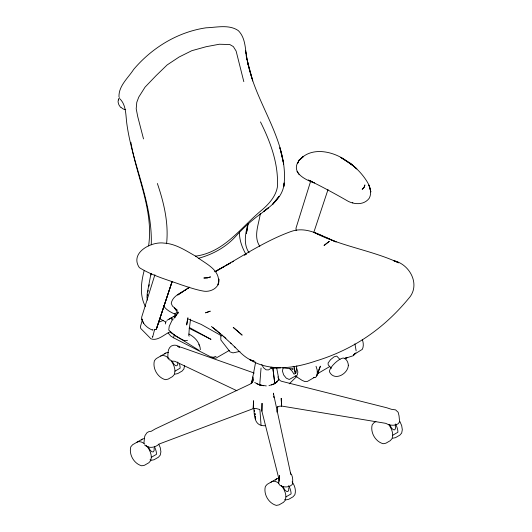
<?xml version="1.0" encoding="UTF-8"?>
<svg xmlns="http://www.w3.org/2000/svg" width="532" height="532" viewBox="0 0 532 532"><rect width="100%" height="100%" fill="white"/><g stroke="black" fill="none" stroke-linecap="round" stroke-linejoin="round"><path stroke-width="0.8" d="M252.793 377.128L252.78 379.476L252.78 377.128L251.656 383.067M279.021 481.4L279.034 479.345L261.897 411.183L262.037 403.369L261.897 411.183M165.432 324.001L165.519 322.385M151.248 244.78C152.777 203.011 132.322 164.355 126.802 123.524C125.672 114.952 126.237 104.944 119.88 98.846M284.135 182.922C283.217 198.715 268.301 207.932 256.976 216.61C249.468 222.369 242.559 228.873 236.161 235.842C226.286 247.041 213.013 254.309 198.729 258.246M147.517 295.852L147.623 294.302M239.506 231.44C239.068 239.52 242.053 247.46 245.97 254.416M284.048 183.533L283.815 186.586C289.707 142.197 255.792 104.644 247.832 62.709L248.198 64.332C244.634 53.306 247.114 39.454 238.309 30.617C228.973 24.159 216.418 27.498 205.99 27.81L205.665 27.87C177.469 32.133 151.919 47.827 133.632 69.459C128.199 77.945 118.53 85.885 118.982 96.91M261.046 368.051L259.722 384.982L263.579 385.713L259.722 384.982L256.431 383.605M166.576 243.729C168.79 223.214 163.949 202.772 157.366 183.474M279.16 479.944L279.559 475.568L278.635 483.528L280.145 485.49C283.928 487.605 289.262 487.631 292.407 484.366C292.939 480.629 293.125 475.994 290.412 473.014M143.959 443.07L144.538 437.144L145.083 435.435L147.065 432.602L148.927 431.638L151.281 431.259L155.198 428.965L250.266 384.064L252.228 381.83L251.616 383.293L255.679 361.973M148.601 245.91C153.781 210.14 136.578 176.73 130.879 142.257M296.79 365.923L295.998 373.045L294.023 374.176L291.942 370.944L289.428 368.443M218.419 282.445C220.102 269.298 204.654 263.287 196.089 256.411C186.02 250.845 175.806 243.689 163.936 243.097C151.387 241.242 129.436 252.78 139.337 267.616C152.185 275.656 167.161 279.706 181.352 284.846C188.853 287.3 196.361 289.927 204.175 291.23C211.337 292.154 220.108 287.24 218.865 279.061L218.093 284.873L218.313 283.257M190.556 319.127L189.173 330.02L188.813 335.699L189.193 336.164M276.873 412.087L277.717 406.488M118.403 99.544L118.051 101.878L118.842 104.738L120.571 107.351M187.437 319.998L186.679 324.986L187.922 317.604M152.465 330.086C147.298 328.124 141.698 323.123 141.632 317.278L154.892 274.791M151.002 273.388L147.218 293.558L146.965 297.322L147.384 300.128M147.876 291.948L148.182 290.332M148.94 286.302L149.239 284.687M151.061 275.004L151.361 273.395M246.356 233.654L248.171 223.972M260.341 213.385C258.971 224.105 253.046 236.268 259.822 246.376M166.104 321.388L165.971 322.119L159.301 318.522M144.199 270.509C141.073 282.379 139.404 295.479 145.522 306.725M146.154 445.37A11.864 6.85 60 0 1 151.334 457.307L150.696 460.639L148.874 462.734L144.471 465.274L141.751 465.806C134.031 463.758 128.704 454.534 130.792 446.827L132.608 444.732L142.184 439.206M170.28 359.772A11.864 6.85 60 0 1 174.962 371.163L174.323 374.501L172.508 376.596L168.099 379.136L165.379 379.668C157.658 377.62 152.332 368.397 154.42 360.683L156.242 358.595L165.818 353.062M184.538 365.637L183.899 368.975L182.084 371.07L177.675 373.61L174.955 374.136M281.242 485.503A11.864 6.85 60 0 1 285.923 496.901L285.285 500.233L283.47 502.328L279.067 504.868L276.347 505.4C268.627 503.358 263.293 494.128 265.382 486.421L267.204 484.326L276.773 478.8M388.54 424.416A11.864 6.85 60 0 1 392.742 435.229L392.104 438.567L390.282 440.662L385.88 443.203L383.16 443.728C375.439 441.686 370.112 432.456 372.201 424.749L374.016 422.654L375.905 421.57M247.932 223.826C245.491 233.282 243.097 244.068 249.082 252.78M246.848 231.221L247.633 227.177M283.037 368.084L282.439 371.11L283.676 374.954L286.263 378.152L289.228 379.476L297.268 375.053L297.867 372.028L296.637 368.177M251.616 383.293L251.802 382.428M252.028 382.003L253.046 378.531M229.305 350.428L215.779 358.242L212.035 357.557L173.552 337.8L174.27 334.801M277.897 376.856L278.602 378.811L278.176 380.36L274.791 383.605L271.506 384.982M278.176 380.36L278.602 378.811M317.112 375.193L318.369 370.738L316.354 375.885M310.814 180.687L295.992 228.181L296.184 230.502M142.39 319.878L140.401 326.635L140.761 328.483L150.935 338.804C157.725 341.497 164.661 333.91 170.519 331.695M154.513 329.867L152.604 337.275M156.581 328.656L172.135 281.468M172.135 281.415L156.315 329.135L155.683 329.594L156.315 329.135L172.062 281.814M313.794 232.411L328.031 189.532M298.964 160.232L297.82 162.972L298.964 160.232L303.22 156.568L298.425 161.043L303.22 156.568L300.367 159.068C312.304 146.805 332.493 151.287 345.188 159.959C353.321 165 360.457 171.683 365.79 179.636C369.454 184.976 372.48 191.886 369.294 198.17C364.367 204.88 355.336 204.767 348.413 201.428C335.28 193.894 321.993 186.612 308.347 180.049L314.359 182.928C306.046 180.029 291.682 173.419 297.84 162.287M318.462 370.458L320.397 366.156L317.571 374.561L315.582 377.521L313.434 377.481M172.102 320.217L169.229 326.342L168.744 330.106L175.56 336.058L181.578 339.35L184.744 340.746L187.517 340.34M271.247 367.173L269.97 369.035L268.427 369.933L266.067 369.807L263.526 367.738L261.777 364.52M355.908 352.796L353.494 355.629L345.354 358.309M289.235 383.831L296.909 376.317M166.908 320.357L176.491 314.824C171.65 312.696 166.489 310.369 163.484 305.78M274.805 383.605L272.823 367.778L274.791 383.605L277.185 381.71L274.791 383.605L268.986 385.673M355.216 353.447L353.368 354.897L362.325 349.338C363.848 346.219 363.403 342.508 362.239 339.343M280.603 367.878L271.626 368.337L272.796 367.419M317.591 373.677L329.72 366.555M189.259 287.1C183.573 292.294 172.641 294.801 171.244 303.42L172.474 306.1L177.256 310.289L174.483 307.895L178.12 313.434M182.988 291.543L177.721 295.007L188.88 287.646M184.305 290.672L186.28 289.368M187.597 288.504L188.913 287.639M277.125 407.372L279.114 406.288L281.581 406.042L385.733 423.332C389.464 425.514 394.272 426.085 398.102 423.818L399.612 421.863L399.04 415.858L398.175 412.293L395.575 409.879L391.426 409.301L386.831 407.785L281.348 381.225L280.005 380.533L278.648 378.538M215.174 271.752L218.672 269.691L215.38 271.606M174.416 313.98L177.941 311.945M169.036 319.2L171.816 317.597M173.206 316.799L174.596 315.995M174.962 371.163L180.135 368.177A11.864 6.85 60 0 0 179.497 364.107M216.032 356.38L213.285 357.285L211.51 356.939M151.334 457.307L156.501 454.321A11.864 6.85 60 0 0 154.42 446.72M314.512 377.334L307.396 381.437L304.889 381.564L302.056 380.347L295.38 376.018M285.923 496.901L291.097 493.909A11.864 6.85 60 0 0 288.643 485.643M392.742 435.229L397.909 432.243A11.864 6.85 60 0 0 395.456 423.977M214.615 271.739C240.012 257.993 264.185 241.089 291.496 231.34C307.396 225.914 321.986 236.381 336.144 241.927L331.436 239.826M224.225 266.505L219.364 269.292L224.344 266.479M224.936 266.1L227.058 264.903M228.467 264.098L229.884 263.3M225.761 265.674L230.728 262.855M232.145 262.057L233.561 261.252M244.341 255.267L246.363 254.156M163.151 320.497L158.363 322.385M154.373 329.8L154.779 329.607M222.755 335.147L220.76 335.998L220.86 339.968L230.057 351.878L233.016 352.889L239.945 351.379M344.264 358.608L347.01 357.684L344.929 358.322M195.45 256.171C224.85 252.254 241.269 226.765 262.542 209.482C269.285 203.563 275.656 196.328 277.358 187.231C278.808 164.322 270.529 142.077 260.474 121.908M271.626 368.337L272.983 368.011M392.736 438.202L395.456 437.676L399.858 435.129L401.68 433.041L402.318 429.703L401.68 425.627L399.858 421.437M265.614 425.706C254.535 426.518 254.429 416.922 253.751 408.084M352.443 202.758L352.849 202.772M172.893 361.148L174.855 361.294L236.906 390.747M283.017 367.891L293.185 369.102L292.028 368.895M266.293 385.919L259.722 384.982L254.702 382.508M170.393 318.322L173.419 319.014M259.49 409.434L255.739 408.423L253.245 408.636L159.075 444.054C155.324 447.738 148.894 448.682 144.731 445.171M152.465 329.754L153.076 329.933M254.143 361.148C246.023 359.08 240.404 352.463 234.632 346.851M284.633 499.422L285.917 499.867L288.643 499.342L293.046 496.802L294.861 494.707C296.251 490.318 294.748 485.497 292.135 481.879M150.044 459.828L151.327 460.28L154.047 459.748L158.45 457.207L160.265 455.113L160.903 451.774L160.265 447.698L158.755 444.207M254.236 373.065L181.618 347.416L177.741 346.438L179.424 347.263L178.173 346.013L176.006 345.288L173.951 345.175L171.331 346.013C167.341 348.739 168.012 353.966 167.826 358.222L169.681 360.078M254.123 361.228L249.661 359.599C269.897 371.928 294.163 368.337 315.443 361.135C335.426 355.103 354.498 345.92 371.422 333.664C385.321 323.682 397.703 311.712 408.603 298.538C421.031 284.992 409.919 264.098 393.587 260.607L398.721 262.821C371.642 250.233 341.358 246.429 314.671 232.703L322.212 235.889M187.73 318.814L201.242 324.427L221.904 336.025M325.391 237.119L330.764 239.526M171.57 319.36L172.873 319.958M189.093 328.251L211.005 339.369L189.339 327.499M188.867 334.036C194.898 337.102 199.972 342.655 200.371 349.684M170.539 332.513L199.114 350.408M173.552 337.8L170.692 336.005L168.132 332.959M225.927 338.345L211.404 326.429M212.727 327.459L220.753 333.963M215.46 329.581L216.803 330.631M293.159 366.289L294.322 367.22M223.314 336.317L231.181 343.526M230.695 343.06L235.117 347.316M339.975 359.499L336.743 356.088L334.143 356.792L330.565 359.659L328.104 363.01L328.204 364.886L331.429 368.29M198.735 344.603L199.7 345.886M297.022 171.317L299.237 174.735M152.298 336.477L152.657 337.042M389.524 424.622L391.725 428.327L393.334 429.723L394.731 429.836L395.535 428.453L395.229 424.842M282.705 486.295L284.913 489.992L286.522 491.388L287.918 491.508L288.723 490.118L288.723 487.791M171.743 360.563L173.944 364.26L175.56 365.657L176.957 365.77L177.761 364.387L177.761 362.006M148.115 446.7L150.317 450.404L151.926 451.794L153.322 451.914L154.127 450.524L154.127 448.197M141.665 319.02L143.667 323.17M316.041 366.269L317.178 369.946L317.285 373.304M247.659 63.242L252.088 78.669M252.747 80.984L247.466 61.16L245.538 50.706L245.851 53.087M143.52 138.925L137.728 116.588L136.199 108.754L136.784 102.337L138.746 97.123L145.07 87.108L156.115 75.597L167.134 64.944L179.124 57.01L191.813 50.693L206.137 46.716L219.337 44.236L229.811 44.548L233.342 46.59L236.128 51.065L243.816 81.649M290.838 474.537L273.375 393.168L273.554 394.678M276.613 367.559L278.435 377.128M354.904 343.832L356.147 350.867M253.199 379.516L253.471 381.105M246.156 55.461L246.821 59.358M273.727 396.194L273.907 397.71M259.902 409.64L261.046 425.148M137.01 442.192A11.864 6.85 60 0 1 144.904 444.18M141.14 440.07A11.864 6.85 60 0 1 144.172 438.654M164.774 353.933A11.864 6.85 60 0 1 168.538 352.536M160.644 356.048A11.864 6.85 60 0 1 169.176 358.615M270.562 482.65A11.864 6.85 60 0 1 278.848 483.249M275.303 480.243A11.864 6.85 60 0 1 278.761 478.248M125.705 109.379A6.577 3.797 60 0 1 121.083 107.265M118.383 99.956A6.577 3.797 60 0 1 119.647 97.782M253.505 400.875L253.245 408.636L253.505 400.875M348.347 365.198C348.154 373.697 334.921 381.431 329.8 372.413A10.148 3.172 -43.5 0 1 334.794 363.223A10.148 3.172 -43.5 0 1 344.443 358.362C347.004 359.738 348.127 362.438 348.347 365.198M364.879 185.043L364.114 187.364L362.186 189.332L364.088 187.41L364.879 185.043M178.12 312.331L174.609 318.109L174.423 316.686L174.549 317.504L178.114 312.264M278.961 196.481L272.524 204.507L278.961 196.481M268.374 207.826L263.493 211.616L268.374 207.826M329.215 241.415L324.128 245.398L329.215 241.415M210.133 311.2L205.505 312.843L210.147 311.207M210.413 276.953L207.453 277.837L203.842 278.017L207.38 277.85L210.413 276.953M281.215 398.342L281.581 406.042L281.215 398.342M343.093 158.835L340.859 157.485L352.224 164.94L343.093 158.835M354.478 166.775L349.697 162.945L356.846 168.937L354.478 166.775M237.026 330.578L233.202 327.393L242.153 335.133L237.026 330.578M369.853 188.162L368.962 185.056L370.871 191.952L369.853 188.162M281.634 154.473L279.885 147.716L283.709 164.049L281.634 154.473M294.342 368.523L294.136 367.705L295.38 373.391L294.342 368.523M254.595 411.668L254.356 410.026L254.589 411.668M255.074 414.953L254.835 413.311L255.074 414.953M255.679 419.063L255.32 416.596L255.679 419.063"/></g></svg>
